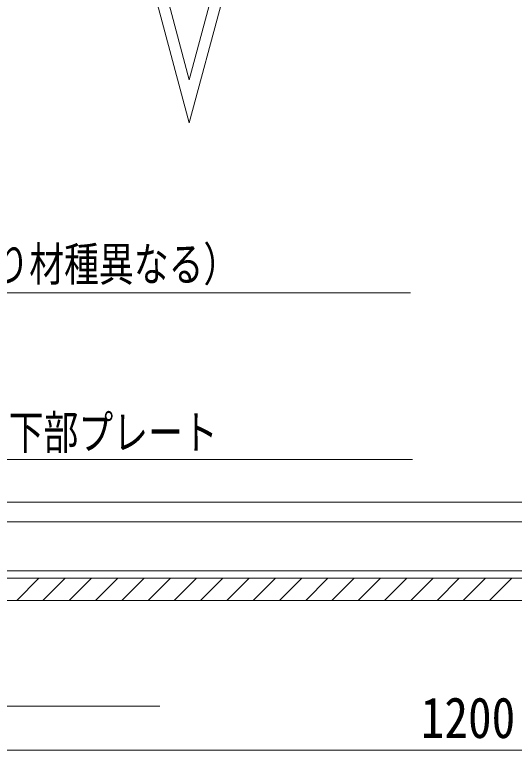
# Model space of a CAD drawing. Units: millimetres, scale not verified. Extents: x -205 to 205, y -142 to 143.
# Drawn here: x 108.26 to 135.15, y -112.93 to -73.31 of the extents above; entities that cross this region are included whole.
import ezdxf
from ezdxf.enums import TextEntityAlignment as Align

# ---------------------------------------------------------------- set-up
doc = ezdxf.new("R2010")
doc.units = ezdxf.units.MM
doc.header["$LTSCALE"] = 0.25
for name, color, linetype, lineweight in [('1-1_1-0 断面', 7, 'Continuous', 18), ('1-2_1-1 寸法', 7, 'Continuous', 18), ('1-3_1-2 文字', 7, 'Continuous', 18)]:
    doc.layers.add(name, color=color, linetype=linetype, lineweight=lineweight)
doc.styles.add('ＭＳ ゴシック', font='')
doc.styles.get('ＭＳ ゴシック').set_extended_font_data('MS Gothic')

msp = doc.modelspace()

# ---------------------------------------------------------------- linework, layer by layer
at = {"layer": '1-1_1-0 断面'}
for p, q in [((74.6231, -99.5615), (192.9934, -99.5615)), ((-46.0191, -100.6215), (192.9934, -100.6215)), ((198.7027, -103.2614), (-53.6225, -103.2614)), ((198.7027, -103.6615), (-53.6225, -103.6615)), ((108.3654, -104.8615), (109.5654, -103.6615)), ((109.7796, -104.8615), (110.9796, -103.6615)), ((111.1938, -104.8615), (112.3938, -103.6615)), ((112.608, -104.8615), (113.808, -103.6615)), ((114.0223, -104.8615), (115.2223, -103.6615)), ((115.4365, -104.8615), (116.6365, -103.6615)), ((116.8507, -104.8615), (118.0507, -103.6615)), ((118.2649, -104.8615), (119.4649, -103.6615)), ((119.6791, -104.8615), (120.8791, -103.6615)), ((120.0142, -103.6659), (120.0186, -103.6615)), ((121.0933, -104.8615), (122.2933, -103.6615)), ((122.5075, -104.8615), (123.7075, -103.6615)), ((123.9218, -104.8615), (125.1218, -103.6615)), ((125.336, -104.8615), (126.536, -103.6615)), ((126.7502, -104.8615), (127.9502, -103.6615)), ((128.1644, -104.8615), (129.3644, -103.6615)), ((129.5786, -104.8615), (130.7786, -103.6615)), ((130.9928, -104.8615), (132.1928, -103.6615)), ((132.407, -104.8615), (133.607, -103.6615)), ((133.8212, -104.8615), (135.0212, -103.6615)), ((198.7027, -104.8615), (-53.6225, -104.8615))]:
    msp.add_line(p, q, dxfattribs=at)
at = {"layer": '1-2_1-1 寸法'}
for p, q in [((120.6438, -65.6492), (117.6537, -76.8084)), ((120.6438, -67.9675), (117.6537, -79.1266)), ((117.6537, -76.8084), (116.2336, -71.5084)), ((115.7732, -72.1084), (117.6537, -79.1266)), ((73.4934, -112.9296), (193.4934, -112.9296))]:
    msp.add_line(p, q, dxfattribs=at)
at = {"layer": '1-3_1-2 文字'}
for p, q in [((88.4557, -88.286), (129.5653, -88.286)), ((129.6701, -97.27), (85.2346, -97.27)), ((82.6181, -110.5594), (116.068, -110.5594))]:
    msp.add_line(p, q, dxfattribs=at)

# ---------------------------------------------------------------- texts
at = {"layer": '1-2_1-1 寸法', "style": 'ＭＳ ゴシック', "width": 0.85}
msp.add_text('1200', height=2.199, dxfattribs=at).set_placement((130.1184, -112.9296), align=Align.BOTTOM_LEFT)
at = {"layer": '1-3_1-2 文字', "style": 'ＭＳ ゴシック', "width": 0.75}
for s, p in [('ブレース材（条件により材種異なる）', (88.4148, -88.2086)), ('ＤＨ下部金具Ｃ＋傾斜用下部プレート', (87.3076, -97.27))]:
    msp.add_text(s, height=1.833, dxfattribs=at).set_placement(p, align=Align.BOTTOM_LEFT)

doc.saveas('drawing.dxf')
